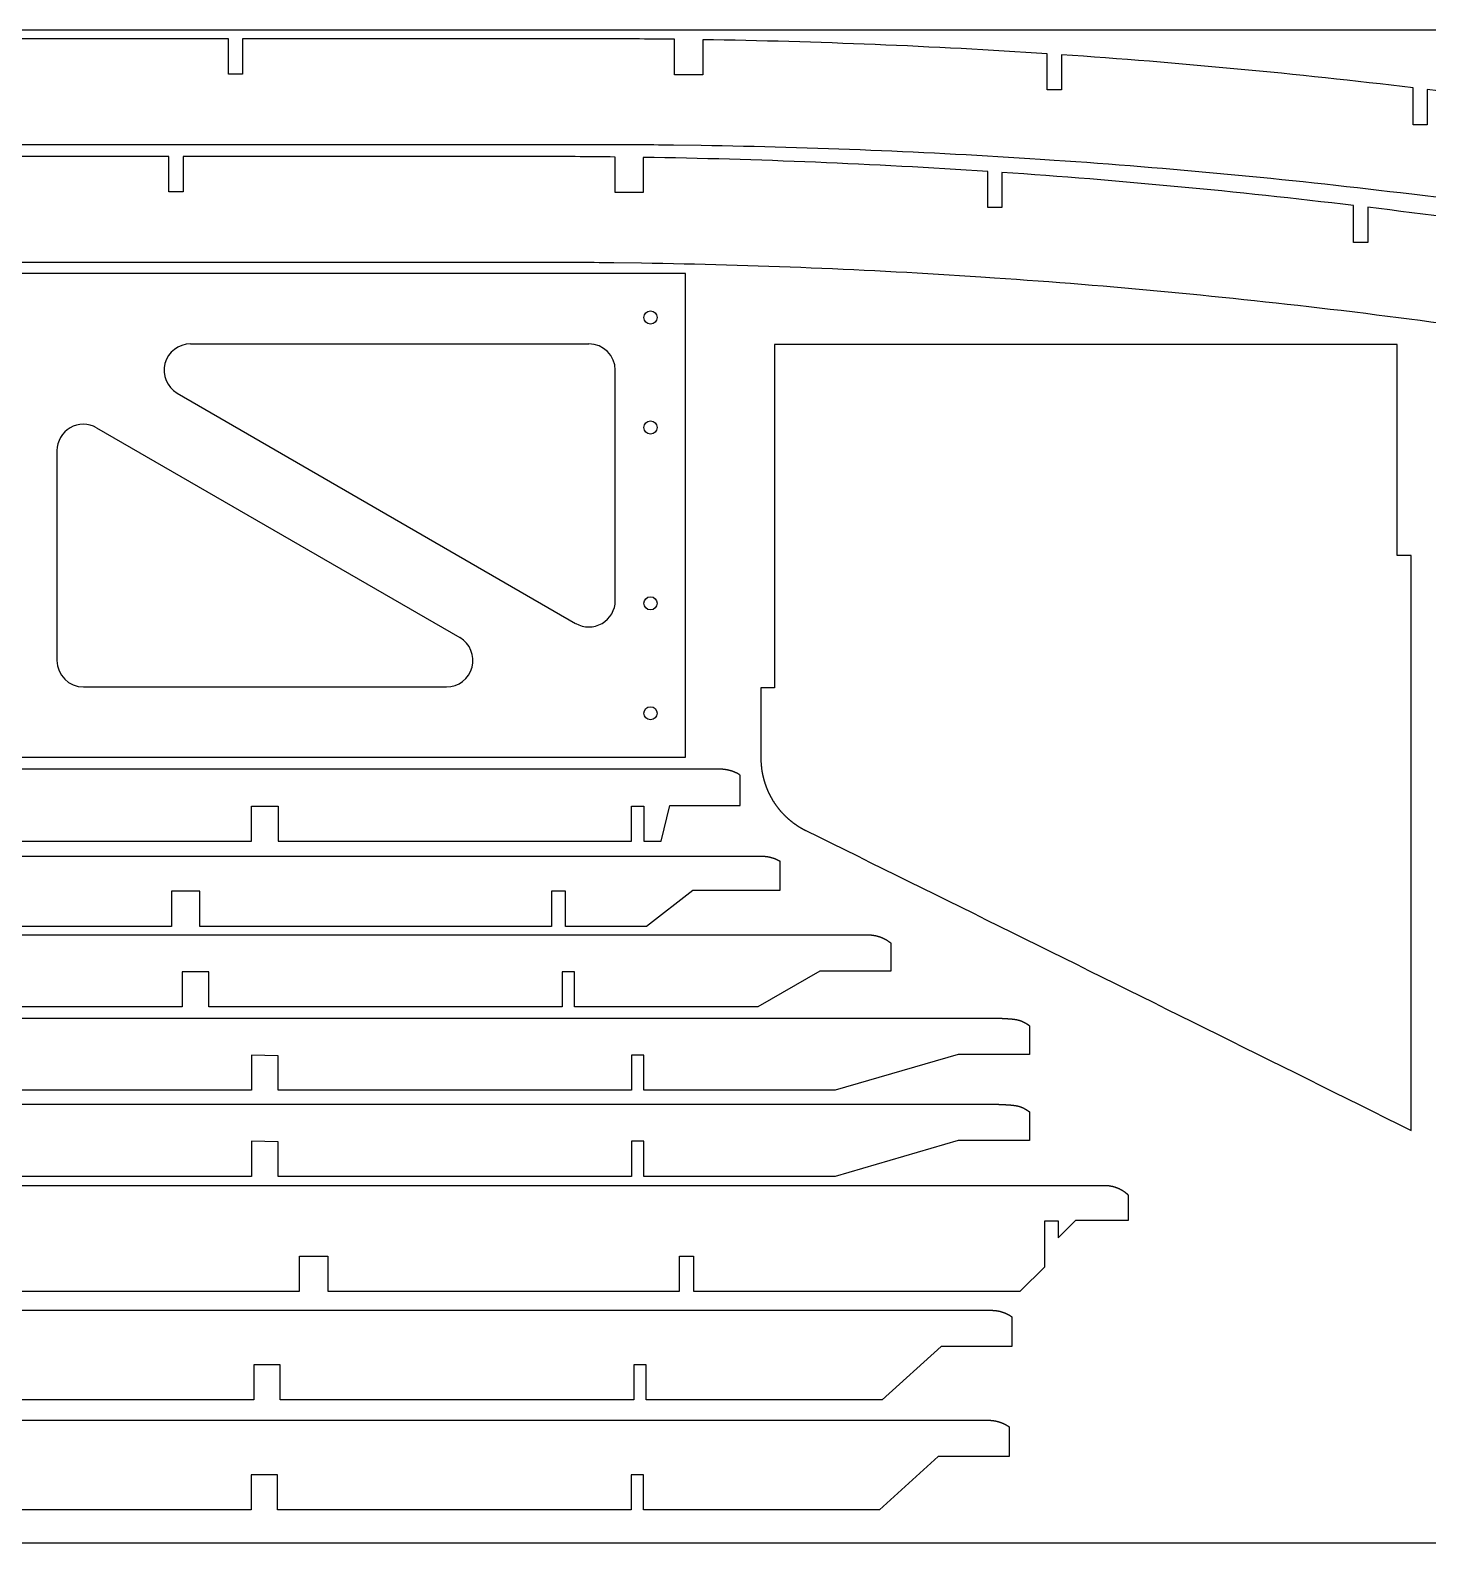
# Model space of a CAD drawing. Header units: inches. Extents: x -572 to -437, y -715 to -380.
# Drawn here: x -535.43 to -495.71, y -668.26 to -625.26 of the extents above; entities that cross this region are included whole.
import ezdxf

# ---------------------------------------------------------------- set-up
doc = ezdxf.new("R2010")
doc.units = ezdxf.units.IN
doc.header["$MEASUREMENT"] = 0
doc.layers.add('pic', color=1, linetype='Continuous')

msp = doc.modelspace()

# ---------------------------------------------------------------- linework, layer by layer
at = {"color": 7, "linetype": 'Continuous', "lineweight": 25}
for p, q in [((-530.88, -634.175), (-519.556, -634.175)), ((-518.806, -641.47), (-518.806, -634.925)), ((-531.255, -635.574), (-519.932, -642.119)), ((-533.549, -636.558), (-523.225, -642.526)), ((-534.674, -637.208), (-534.674, -643.175)), ((-533.924, -643.925), (-523.601, -643.925))]:
    msp.add_line(p, q, dxfattribs=at)
for points in [[(-485.727, -628.431, 0.012968), (-495.727, -626.944), (-495.727, -627.944), (-496.127, -627.944), (-496.127, -626.895, 0.012883), (-506.127, -625.954), (-506.127, -626.954), (-506.527, -626.954), (-506.527, -625.927, 0.012571), (-516.319, -625.526), (-516.319, -626.526), (-517.119, -626.526), (-517.119, -625.515, 0.002917), (-519.394, -625.502), (-529.4, -625.502), (-529.4, -626.502), (-529.8, -626.502), (-529.8, -625.502), (-543.8, -625.502)], [(-543.8, -628.502), (-529.8, -628.502), (-529.4, -628.502), (-519.394, -628.502, -0.002917), (-517.154, -628.515), (-516.367, -628.526, -0.012571), (-506.725, -628.92), (-506.331, -628.947, -0.012883), (-496.485, -629.874), (-496.091, -629.921, -0.012968), (-486.245, -631.386)], [(-487.418, -631.777, 0.012968), (-497.418, -630.289), (-497.418, -631.289), (-497.818, -631.289), (-497.818, -630.241, 0.012883), (-507.818, -629.299), (-507.818, -630.299), (-508.218, -630.299), (-508.218, -629.273, 0.012571), (-518.01, -628.872), (-518.01, -629.872), (-518.81, -629.872), (-518.81, -628.861, 0.002917), (-521.085, -628.847), (-531.091, -628.847), (-531.091, -629.847), (-531.491, -629.847), (-531.491, -628.847), (-545.491, -628.847)], [(-545.491, -631.847), (-531.491, -631.847), (-531.091, -631.847), (-521.085, -631.847, -0.002917), (-518.845, -631.861), (-518.057, -631.871, -0.012571), (-508.416, -632.266), (-508.022, -632.293, -0.012883), (-498.176, -633.22), (-497.782, -633.267, -0.012968), (-487.936, -634.732)]]:
    msp.add_lwpolyline(points, format="xyb", dxfattribs=at)
msp.add_lwpolyline([(-571.41, -632.175), (-571.41, -645.925), (-516.806, -645.925), (-516.806, -632.175)], close=True, dxfattribs=at)
for points in [[(-513.391, -648.009), (-513.024, -648.19), (-512.658, -648.371), (-512.291, -648.552), (-511.925, -648.733), (-511.559, -648.914), (-511.192, -649.095), (-510.826, -649.276), (-510.46, -649.457), (-510.093, -649.638), (-509.727, -649.82), (-509.361, -650.001), (-508.994, -650.182), (-508.628, -650.363), (-508.262, -650.544), (-507.896, -650.726), (-507.529, -650.907), (-507.163, -651.088), (-506.797, -651.269), (-506.431, -651.451), (-506.064, -651.632), (-505.698, -651.813), (-505.332, -651.995), (-504.966, -652.176), (-504.6, -652.358), (-504.234, -652.539), (-503.867, -652.721), (-503.501, -652.902), (-503.135, -653.084), (-502.769, -653.265), (-502.403, -653.447), (-502.037, -653.628), (-501.671, -653.81), (-501.305, -653.992), (-500.939, -654.173), (-500.573, -654.355), (-500.207, -654.537), (-499.841, -654.719), (-499.475, -654.9), (-499.109, -655.082), (-498.743, -655.264), (-498.377, -655.446), (-498.011, -655.627), (-497.645, -655.809), (-497.279, -655.991), (-496.913, -656.173), (-496.547, -656.355), (-496.181, -656.537), (-496.181, -640.191), (-496.581, -640.191), (-496.581, -634.191), (-514.281, -634.191), (-514.281, -643.951), (-514.667, -643.951), (-514.667, -645.951), (-514.667, -645.961), (-514.667, -645.971), (-514.667, -645.981), (-514.667, -645.991), (-514.666, -646.001), (-514.666, -646.011), (-514.666, -646.021), (-514.665, -646.031), (-514.665, -646.041), (-514.665, -646.051), (-514.664, -646.06), (-514.664, -646.07), (-514.663, -646.08), (-514.663, -646.09), (-514.662, -646.1), (-514.661, -646.11), (-514.661, -646.12), (-514.66, -646.13), (-514.659, -646.14), (-514.658, -646.15), (-514.657, -646.16), (-514.656, -646.17), (-514.655, -646.18), (-514.654, -646.189), (-514.653, -646.199), (-514.652, -646.209), (-514.651, -646.219), (-514.65, -646.229), (-514.649, -646.239), (-514.647, -646.249), (-514.646, -646.259), (-514.645, -646.269), (-514.643, -646.279), (-514.642, -646.288), (-514.64, -646.298), (-514.639, -646.308), (-514.637, -646.318), (-514.636, -646.328), (-514.634, -646.338), (-514.632, -646.348), (-514.631, -646.357), (-514.629, -646.367), (-514.627, -646.377), (-514.625, -646.387), (-514.623, -646.397), (-514.621, -646.406), (-514.619, -646.416), (-514.617, -646.426), (-514.615, -646.436), (-514.613, -646.445), (-514.611, -646.455), (-514.609, -646.465), (-514.606, -646.475), (-514.604, -646.484), (-514.602, -646.494), (-514.599, -646.504), (-514.597, -646.513), (-514.595, -646.523), (-514.592, -646.533), (-514.59, -646.542), (-514.587, -646.552), (-514.584, -646.562), (-514.582, -646.571), (-514.579, -646.581), (-514.576, -646.59), (-514.574, -646.6), (-514.571, -646.609), (-514.568, -646.619), (-514.565, -646.628), (-514.562, -646.638), (-514.559, -646.647), (-514.556, -646.657), (-514.553, -646.666), (-514.55, -646.676), (-514.547, -646.685), (-514.544, -646.695), (-514.54, -646.704), (-514.537, -646.713), (-514.534, -646.723), (-514.53, -646.732), (-514.527, -646.741), (-514.524, -646.751), (-514.52, -646.76), (-514.517, -646.769), (-514.513, -646.778), (-514.51, -646.788), (-514.506, -646.797), (-514.502, -646.806), (-514.498, -646.815), (-514.495, -646.825), (-514.491, -646.834), (-514.487, -646.843), (-514.483, -646.852), (-514.479, -646.861), (-514.475, -646.87), (-514.471, -646.88), (-514.467, -646.889), (-514.463, -646.898), (-514.459, -646.907), (-514.455, -646.916), (-514.451, -646.925), (-514.446, -646.934), (-514.442, -646.943), (-514.438, -646.952), (-514.433, -646.961), (-514.429, -646.97), (-514.425, -646.979), (-514.42, -646.988), (-514.416, -646.997), (-514.411, -647.005), (-514.406, -647.014), (-514.402, -647.023), (-514.397, -647.032), (-514.392, -647.041), (-514.388, -647.049), (-514.383, -647.058), (-514.378, -647.067), (-514.373, -647.076), (-514.368, -647.084), (-514.363, -647.093), (-514.358, -647.102), (-514.353, -647.11), (-514.348, -647.119), (-514.343, -647.128), (-514.338, -647.136), (-514.333, -647.145), (-514.328, -647.153), (-514.323, -647.162), (-514.317, -647.17), (-514.312, -647.179), (-514.307, -647.187), (-514.301, -647.195), (-514.296, -647.204), (-514.29, -647.212), (-514.285, -647.22), (-514.28, -647.229), (-514.274, -647.237), (-514.268, -647.245), (-514.263, -647.254), (-514.257, -647.262), (-514.251, -647.27), (-514.246, -647.278), (-514.24, -647.286), (-514.234, -647.294), (-514.228, -647.302), (-514.223, -647.31), (-514.217, -647.318), (-514.211, -647.326), (-514.205, -647.334), (-514.199, -647.342), (-514.193, -647.35), (-514.187, -647.358), (-514.181, -647.366), (-514.174, -647.374), (-514.168, -647.381), (-514.162, -647.389), (-514.156, -647.397), (-514.15, -647.405), (-514.143, -647.412), (-514.137, -647.42), (-514.131, -647.427), (-514.124, -647.435), (-514.118, -647.443), (-514.111, -647.45), (-514.105, -647.458), (-514.098, -647.465), (-514.092, -647.473), (-514.085, -647.48), (-514.079, -647.487), (-514.072, -647.495), (-514.065, -647.502), (-514.058, -647.51), (-514.052, -647.517), (-514.045, -647.524), (-514.038, -647.531), (-514.031, -647.539), (-514.024, -647.546), (-514.017, -647.553), (-514.01, -647.56), (-514.003, -647.567), (-513.996, -647.574), (-513.989, -647.581), (-513.982, -647.588), (-513.975, -647.595), (-513.968, -647.602), (-513.961, -647.609), (-513.953, -647.616), (-513.946, -647.623), (-513.939, -647.63), (-513.932, -647.636), (-513.924, -647.643), (-513.917, -647.65), (-513.91, -647.657), (-513.902, -647.663), (-513.895, -647.67), (-513.887, -647.677), (-513.88, -647.683), (-513.872, -647.69), (-513.865, -647.696), (-513.857, -647.703), (-513.849, -647.709), (-513.842, -647.715), (-513.834, -647.722), (-513.826, -647.728), (-513.819, -647.734), (-513.811, -647.741), (-513.803, -647.747), (-513.795, -647.753), (-513.787, -647.759), (-513.78, -647.766), (-513.772, -647.772), (-513.764, -647.778), (-513.756, -647.784), (-513.748, -647.79), (-513.74, -647.796), (-513.732, -647.802), (-513.724, -647.807), (-513.716, -647.813), (-513.708, -647.819), (-513.7, -647.825), (-513.691, -647.831), (-513.683, -647.836), (-513.675, -647.842), (-513.667, -647.848), (-513.659, -647.853), (-513.65, -647.859), (-513.642, -647.864), (-513.634, -647.87), (-513.626, -647.875), (-513.617, -647.881), (-513.609, -647.886), (-513.601, -647.891), (-513.592, -647.897), (-513.588, -647.899), (-513.586, -647.901), (-513.584, -647.902), (-513.575, -647.907), (-513.567, -647.912), (-513.558, -647.918), (-513.549, -647.923), (-513.541, -647.928), (-513.532, -647.933), (-513.523, -647.938), (-513.515, -647.943), (-513.506, -647.948), (-513.497, -647.953), (-513.488, -647.958), (-513.48, -647.963), (-513.471, -647.967), (-513.462, -647.972), (-513.453, -647.977), (-513.444, -647.982), (-513.435, -647.986), (-513.427, -647.991), (-513.418, -647.996), (-513.409, -648), (-513.4, -648.005), (-513.391, -648.009)], [(-539.005, -648.316), (-529.141, -648.316), (-529.141, -647.316), (-528.391, -647.316), (-528.391, -648.316), (-518.341, -648.316), (-518.341, -647.316), (-517.991, -647.316), (-517.991, -648.316), (-517.503, -648.316), (-517.259, -647.296), (-515.254, -647.296), (-515.254, -646.435), (-515.27, -646.425), (-515.273, -646.423), (-515.277, -646.42), (-515.281, -646.418), (-515.285, -646.415), (-515.289, -646.413), (-515.293, -646.41), (-515.297, -646.408), (-515.301, -646.406), (-515.305, -646.403), (-515.31, -646.401), (-515.314, -646.399), (-515.318, -646.397), (-515.322, -646.394), (-515.326, -646.392), (-515.33, -646.39), (-515.334, -646.388), (-515.338, -646.386), (-515.342, -646.383), (-515.347, -646.381), (-515.351, -646.379), (-515.355, -646.377), (-515.359, -646.375), (-515.363, -646.373), (-515.367, -646.371), (-515.372, -646.369), (-515.376, -646.367), (-515.38, -646.365), (-515.384, -646.363), (-515.389, -646.361), (-515.393, -646.359), (-515.397, -646.357), (-515.401, -646.355), (-515.406, -646.353), (-515.41, -646.352), (-515.414, -646.35), (-515.419, -646.348), (-515.423, -646.346), (-515.427, -646.344), (-515.432, -646.343), (-515.436, -646.341), (-515.44, -646.339), (-515.445, -646.338), (-515.449, -646.336), (-515.453, -646.334), (-515.458, -646.333), (-515.462, -646.331), (-515.467, -646.329), (-515.471, -646.328), (-515.475, -646.326), (-515.48, -646.325), (-515.484, -646.323), (-515.489, -646.322), (-515.493, -646.32), (-515.497, -646.319), (-515.502, -646.317), (-515.506, -646.316), (-515.511, -646.315), (-515.515, -646.313), (-515.52, -646.312), (-515.524, -646.31), (-515.529, -646.309), (-515.533, -646.308), (-515.538, -646.307), (-515.542, -646.305), (-515.547, -646.304), (-515.551, -646.303), (-515.556, -646.302), (-515.56, -646.301), (-515.565, -646.299), (-515.569, -646.298), (-515.574, -646.297), (-515.578, -646.296), (-515.583, -646.295), (-515.587, -646.294), (-515.592, -646.293), (-515.596, -646.292), (-515.601, -646.291), (-515.605, -646.29), (-515.61, -646.289), (-515.615, -646.288), (-515.619, -646.287), (-515.624, -646.286), (-515.628, -646.285), (-515.633, -646.284), (-515.638, -646.284), (-515.642, -646.283), (-515.647, -646.282), (-515.651, -646.281), (-515.656, -646.28), (-515.661, -646.28), (-515.665, -646.279), (-515.67, -646.278), (-515.675, -646.278), (-515.679, -646.277), (-515.684, -646.276), (-515.688, -646.276), (-515.693, -646.275), (-515.698, -646.274), (-515.702, -646.274), (-515.707, -646.273), (-515.712, -646.273), (-515.716, -646.272), (-515.721, -646.272), (-515.726, -646.271), (-515.73, -646.271), (-515.735, -646.271), (-515.74, -646.27), (-515.744, -646.27), (-515.749, -646.269), (-515.754, -646.269), (-515.758, -646.269), (-515.763, -646.268), (-515.768, -646.268), (-515.772, -646.268), (-515.777, -646.268), (-515.782, -646.267), (-515.786, -646.267), (-515.791, -646.267), (-515.796, -646.267), (-515.801, -646.267), (-515.805, -646.267), (-515.81, -646.266), (-515.815, -646.266), (-515.819, -646.266), (-515.824, -646.266), (-515.829, -646.266), (-515.833, -646.266), (-562.526, -646.266)], [(-567.985, -648.737), (-514.657, -648.737), (-514.653, -648.737), (-514.649, -648.737), (-514.644, -648.737), (-514.64, -648.737), (-514.636, -648.737), (-514.631, -648.737), (-514.627, -648.737), (-514.623, -648.737), (-514.618, -648.737), (-514.614, -648.738), (-514.61, -648.738), (-514.605, -648.738), (-514.601, -648.738), (-514.597, -648.738), (-514.592, -648.739), (-514.588, -648.739), (-514.584, -648.739), (-514.579, -648.74), (-514.575, -648.74), (-514.57, -648.74), (-514.566, -648.741), (-514.562, -648.741), (-514.557, -648.741), (-514.553, -648.742), (-514.549, -648.742), (-514.544, -648.743), (-514.54, -648.743), (-514.536, -648.744), (-514.531, -648.744), (-514.527, -648.745), (-514.523, -648.745), (-514.518, -648.746), (-514.514, -648.746), (-514.51, -648.747), (-514.505, -648.748), (-514.501, -648.748), (-514.497, -648.749), (-514.492, -648.749), (-514.488, -648.75), (-514.484, -648.751), (-514.479, -648.752), (-514.475, -648.752), (-514.471, -648.753), (-514.467, -648.754), (-514.462, -648.755), (-514.458, -648.755), (-514.454, -648.756), (-514.449, -648.757), (-514.445, -648.758), (-514.441, -648.759), (-514.437, -648.76), (-514.432, -648.76), (-514.428, -648.761), (-514.424, -648.762), (-514.419, -648.763), (-514.415, -648.764), (-514.411, -648.765), (-514.407, -648.766), (-514.402, -648.767), (-514.398, -648.768), (-514.394, -648.769), (-514.39, -648.77), (-514.386, -648.772), (-514.381, -648.773), (-514.377, -648.774), (-514.373, -648.775), (-514.369, -648.776), (-514.365, -648.777), (-514.36, -648.778), (-514.356, -648.78), (-514.352, -648.781), (-514.348, -648.782), (-514.344, -648.783), (-514.34, -648.785), (-514.335, -648.786), (-514.331, -648.787), (-514.327, -648.789), (-514.323, -648.79), (-514.319, -648.791), (-514.315, -648.793), (-514.311, -648.794), (-514.309, -648.795), (-514.306, -648.795), (-514.302, -648.797), (-514.298, -648.798), (-514.294, -648.8), (-514.29, -648.801), (-514.286, -648.803), (-514.282, -648.804), (-514.278, -648.806), (-514.274, -648.808), (-514.269, -648.809), (-514.265, -648.811), (-514.261, -648.812), (-514.257, -648.814), (-514.253, -648.816), (-514.249, -648.817), (-514.245, -648.819), (-514.241, -648.821), (-514.237, -648.822), (-514.233, -648.824), (-514.229, -648.826), (-514.225, -648.828), (-514.221, -648.83), (-514.217, -648.831), (-514.213, -648.833), (-514.209, -648.835), (-514.205, -648.837), (-514.201, -648.839), (-514.197, -648.841), (-514.193, -648.843), (-514.189, -648.844), (-514.185, -648.846), (-514.181, -648.848), (-514.177, -648.85), (-514.174, -648.852), (-514.17, -648.854), (-514.166, -648.856), (-514.162, -648.858), (-514.158, -648.86), (-514.154, -648.863), (-514.15, -648.865), (-514.146, -648.867), (-514.143, -648.869), (-514.139, -648.871), (-514.135, -648.873), (-514.131, -648.875), (-514.129, -648.877), (-514.129, -649.717), (-516.603, -649.717), (-517.916, -650.737), (-520.223, -650.737), (-520.223, -649.737), (-520.623, -649.737), (-520.623, -650.737), (-530.613, -650.737), (-530.613, -649.737), (-531.423, -649.737), (-531.423, -650.737), (-541.222, -650.737)], [(-570.674, -650.974), (-511.628, -650.974), (-511.623, -650.974), (-511.617, -650.974), (-511.612, -650.975), (-511.606, -650.975), (-511.601, -650.975), (-511.595, -650.975), (-511.59, -650.975), (-511.584, -650.975), (-511.579, -650.976), (-511.574, -650.976), (-511.568, -650.976), (-511.563, -650.976), (-511.557, -650.977), (-511.552, -650.977), (-511.546, -650.978), (-511.541, -650.978), (-511.535, -650.979), (-511.53, -650.979), (-511.524, -650.98), (-511.519, -650.98), (-511.513, -650.981), (-511.508, -650.981), (-511.503, -650.982), (-511.497, -650.983), (-511.492, -650.983), (-511.486, -650.984), (-511.481, -650.985), (-511.475, -650.986), (-511.47, -650.986), (-511.464, -650.987), (-511.459, -650.988), (-511.454, -650.989), (-511.448, -650.99), (-511.443, -650.991), (-511.437, -650.992), (-511.432, -650.993), (-511.427, -650.994), (-511.421, -650.995), (-511.416, -650.996), (-511.41, -650.997), (-511.405, -650.998), (-511.4, -651), (-511.394, -651.001), (-511.389, -651.002), (-511.384, -651.003), (-511.378, -651.005), (-511.373, -651.006), (-511.368, -651.007), (-511.362, -651.009), (-511.357, -651.01), (-511.352, -651.012), (-511.347, -651.013), (-511.341, -651.015), (-511.336, -651.016), (-511.331, -651.018), (-511.325, -651.019), (-511.32, -651.021), (-511.315, -651.022), (-511.31, -651.024), (-511.305, -651.026), (-511.299, -651.027), (-511.294, -651.029), (-511.289, -651.031), (-511.284, -651.033), (-511.279, -651.035), (-511.274, -651.036), (-511.268, -651.038), (-511.263, -651.04), (-511.258, -651.042), (-511.253, -651.044), (-511.248, -651.046), (-511.243, -651.048), (-511.238, -651.05), (-511.233, -651.052), (-511.228, -651.054), (-511.223, -651.056), (-511.218, -651.059), (-511.213, -651.061), (-511.208, -651.063), (-511.203, -651.065), (-511.198, -651.067), (-511.193, -651.07), (-511.188, -651.072), (-511.183, -651.074), (-511.178, -651.077), (-511.173, -651.079), (-511.168, -651.082), (-511.163, -651.084), (-511.158, -651.087), (-511.153, -651.089), (-511.148, -651.092), (-511.143, -651.094), (-511.139, -651.097), (-511.134, -651.099), (-511.129, -651.102), (-511.124, -651.105), (-511.119, -651.107), (-511.114, -651.11), (-511.11, -651.113), (-511.105, -651.116), (-511.1, -651.118), (-511.096, -651.121), (-511.091, -651.124), (-511.086, -651.127), (-511.081, -651.13), (-511.077, -651.133), (-511.072, -651.136), (-511.068, -651.139), (-511.063, -651.142), (-511.058, -651.145), (-511.054, -651.148), (-511.049, -651.151), (-511.045, -651.154), (-511.04, -651.157), (-511.036, -651.16), (-511.031, -651.163), (-511.027, -651.166), (-511.022, -651.169), (-511.018, -651.173), (-511.013, -651.176), (-511.009, -651.179), (-511.005, -651.183), (-511, -651.186), (-510.996, -651.189), (-510.992, -651.193), (-510.987, -651.196), (-510.983, -651.199), (-510.97, -651.21), (-510.97, -652.004), (-512.988, -652.004), (-514.755, -653.024), (-519.962, -653.024), (-519.962, -652.024), (-520.312, -652.024), (-520.312, -653.024), (-530.362, -653.024), (-530.362, -652.024), (-531.112, -652.024), (-531.112, -653.024), (-540.976, -653.024)], [(-570.394, -653.343), (-507.965, -653.343), (-507.962, -653.343), (-507.96, -653.343), (-507.957, -653.343), (-507.955, -653.343), (-507.953, -653.343), (-507.95, -653.343), (-507.948, -653.344), (-507.945, -653.344), (-507.943, -653.344), (-507.941, -653.344), (-507.938, -653.344), (-507.936, -653.344), (-507.933, -653.344), (-507.931, -653.344), (-507.929, -653.344), (-507.926, -653.344), (-507.924, -653.344), (-507.922, -653.344), (-507.919, -653.344), (-507.917, -653.345), (-507.915, -653.345), (-507.912, -653.345), (-507.91, -653.345), (-507.908, -653.345), (-507.905, -653.345), (-507.903, -653.345), (-507.901, -653.345), (-507.898, -653.345), (-507.896, -653.345), (-507.894, -653.345), (-507.892, -653.345), (-507.889, -653.345), (-507.887, -653.346), (-507.885, -653.346), (-507.883, -653.346), (-507.88, -653.346), (-507.878, -653.346), (-507.876, -653.346), (-507.874, -653.346), (-507.871, -653.346), (-507.869, -653.346), (-507.867, -653.346), (-507.865, -653.346), (-507.863, -653.346), (-507.86, -653.347), (-507.858, -653.347), (-507.856, -653.347), (-507.854, -653.347), (-507.852, -653.347), (-507.849, -653.347), (-507.847, -653.347), (-507.845, -653.347), (-507.843, -653.347), (-507.841, -653.347), (-507.839, -653.347), (-507.837, -653.347), (-507.834, -653.348), (-507.832, -653.348), (-507.83, -653.348), (-507.828, -653.348), (-507.826, -653.348), (-507.824, -653.348), (-507.822, -653.348), (-507.82, -653.348), (-507.818, -653.348), (-507.816, -653.348), (-507.814, -653.348), (-507.811, -653.349), (-507.809, -653.349), (-507.807, -653.349), (-507.805, -653.349), (-507.803, -653.349), (-507.801, -653.349), (-507.799, -653.349), (-507.797, -653.349), (-507.795, -653.349), (-507.793, -653.349), (-507.791, -653.349), (-507.789, -653.349), (-507.787, -653.35), (-507.785, -653.35), (-507.783, -653.35), (-507.781, -653.35), (-507.779, -653.35), (-507.777, -653.35), (-507.775, -653.35), (-507.773, -653.35), (-507.771, -653.35), (-507.769, -653.35), (-507.767, -653.351), (-507.766, -653.351), (-507.764, -653.351), (-507.762, -653.351), (-507.76, -653.351), (-507.758, -653.351), (-507.756, -653.351), (-507.754, -653.351), (-507.752, -653.351), (-507.75, -653.351), (-507.748, -653.351), (-507.746, -653.352), (-507.745, -653.352), (-507.743, -653.352), (-507.741, -653.352), (-507.739, -653.352), (-507.737, -653.352), (-507.735, -653.352), (-507.733, -653.352), (-507.731, -653.352), (-507.73, -653.352), (-507.728, -653.353), (-507.726, -653.353), (-507.724, -653.353), (-507.722, -653.353), (-507.721, -653.353), (-507.719, -653.353), (-507.717, -653.353), (-507.715, -653.353), (-507.713, -653.353), (-507.711, -653.353), (-507.71, -653.354), (-507.708, -653.354), (-507.706, -653.354), (-507.704, -653.354), (-507.703, -653.354), (-507.701, -653.354), (-507.699, -653.354), (-507.697, -653.354), (-507.696, -653.354), (-507.694, -653.354), (-507.692, -653.355), (-507.69, -653.355), (-507.689, -653.355), (-507.687, -653.355), (-507.685, -653.355), (-507.683, -653.355), (-507.682, -653.355), (-507.68, -653.355), (-507.678, -653.355), (-507.677, -653.355), (-507.675, -653.356), (-507.673, -653.356), (-507.672, -653.356), (-507.67, -653.356), (-507.668, -653.356), (-507.667, -653.356), (-507.665, -653.356), (-507.663, -653.356), (-507.662, -653.356), (-507.66, -653.357), (-507.658, -653.357), (-507.657, -653.357), (-507.655, -653.357), (-507.653, -653.357), (-507.652, -653.357), (-507.65, -653.357), (-507.649, -653.357), (-507.647, -653.357), (-507.645, -653.357), (-507.644, -653.358), (-507.642, -653.358), (-507.641, -653.358), (-507.639, -653.358), (-507.637, -653.358), (-507.636, -653.358), (-507.634, -653.358), (-507.633, -653.358), (-507.631, -653.358), (-507.63, -653.359), (-507.628, -653.359), (-507.626, -653.359), (-507.625, -653.359), (-507.623, -653.359), (-507.622, -653.359), (-507.62, -653.359), (-507.619, -653.359), (-507.617, -653.36), (-507.616, -653.36), (-507.614, -653.36), (-507.613, -653.36), (-507.611, -653.36), (-507.61, -653.36), (-507.608, -653.36), (-507.607, -653.36), (-507.605, -653.36), (-507.604, -653.361), (-507.602, -653.361), (-507.601, -653.361), (-507.599, -653.361), (-507.598, -653.361), (-507.596, -653.361), (-507.595, -653.361), (-507.593, -653.361), (-507.592, -653.361), (-507.591, -653.362), (-507.589, -653.362), (-507.588, -653.362), (-507.586, -653.362), (-507.585, -653.362), (-507.583, -653.362), (-507.582, -653.362), (-507.581, -653.362), (-507.579, -653.363), (-507.578, -653.363), (-507.576, -653.363), (-507.575, -653.363), (-507.573, -653.363), (-507.572, -653.363), (-507.571, -653.363), (-507.569, -653.363), (-507.568, -653.364), (-507.567, -653.364), (-507.565, -653.364), (-507.564, -653.364), (-507.562, -653.364), (-507.561, -653.364), (-507.56, -653.364), (-507.558, -653.364), (-507.557, -653.365), (-507.556, -653.365), (-507.554, -653.365), (-507.553, -653.365), (-507.552, -653.365), (-507.55, -653.365), (-507.549, -653.365), (-507.548, -653.365), (-507.546, -653.366), (-507.545, -653.366), (-507.544, -653.366), (-507.542, -653.366), (-507.541, -653.366), (-507.54, -653.366), (-507.539, -653.366), (-507.537, -653.366), (-507.536, -653.367), (-507.535, -653.367), (-507.533, -653.367), (-507.532, -653.367), (-507.531, -653.367), (-507.53, -653.367), (-507.528, -653.367), (-507.527, -653.367), (-507.526, -653.368), (-507.525, -653.368), (-507.523, -653.368), (-507.522, -653.368), (-507.521, -653.368), (-507.52, -653.368), (-507.518, -653.368), (-507.517, -653.368), (-507.516, -653.369), (-507.515, -653.369), (-507.513, -653.369), (-507.512, -653.369), (-507.511, -653.369), (-507.51, -653.369), (-507.509, -653.369), (-507.507, -653.37), (-507.506, -653.37), (-507.505, -653.37), (-507.504, -653.37), (-507.503, -653.37), (-507.502, -653.37), (-507.5, -653.37), (-507.499, -653.37), (-507.498, -653.371), (-507.497, -653.371), (-507.496, -653.371), (-507.494, -653.371), (-507.493, -653.371), (-507.492, -653.371), (-507.491, -653.371), (-507.49, -653.372), (-507.489, -653.372), (-507.488, -653.372), (-507.486, -653.372), (-507.485, -653.372), (-507.484, -653.372), (-507.483, -653.372), (-507.482, -653.373), (-507.481, -653.373), (-507.48, -653.373), (-507.479, -653.373), (-507.477, -653.373), (-507.476, -653.373), (-507.475, -653.373), (-507.474, -653.374), (-507.473, -653.374), (-507.472, -653.374), (-507.471, -653.374), (-507.47, -653.374), (-507.469, -653.374), (-507.468, -653.374), (-507.467, -653.375), (-507.466, -653.375), (-507.464, -653.375), (-507.463, -653.375), (-507.462, -653.375), (-507.461, -653.375), (-507.46, -653.375), (-507.459, -653.376), (-507.458, -653.376), (-507.457, -653.376), (-507.456, -653.376), (-507.455, -653.376), (-507.454, -653.376), (-507.453, -653.376), (-507.452, -653.377), (-507.451, -653.377), (-507.45, -653.377), (-507.449, -653.377), (-507.448, -653.377), (-507.447, -653.377), (-507.446, -653.377), (-507.445, -653.378), (-507.444, -653.378), (-507.443, -653.378), (-507.442, -653.378), (-507.441, -653.378), (-507.44, -653.378), (-507.439, -653.378), (-507.438, -653.379), (-507.437, -653.379), (-507.436, -653.379), (-507.435, -653.379), (-507.434, -653.379), (-507.433, -653.379), (-507.432, -653.38), (-507.431, -653.38), (-507.43, -653.38), (-507.429, -653.38), (-507.428, -653.38), (-507.427, -653.38), (-507.426, -653.38), (-507.425, -653.381), (-507.424, -653.381), (-507.423, -653.381), (-507.422, -653.381), (-507.421, -653.381), (-507.42, -653.381), (-507.419, -653.382), (-507.419, -653.382), (-507.418, -653.382), (-507.417, -653.382), (-507.416, -653.382), (-507.415, -653.382), (-507.414, -653.382), (-507.413, -653.383), (-507.412, -653.383), (-507.411, -653.383), (-507.41, -653.383), (-507.409, -653.383), (-507.409, -653.383), (-507.408, -653.384), (-507.407, -653.384), (-507.406, -653.384), (-507.405, -653.384), (-507.404, -653.384), (-507.403, -653.384), (-507.402, -653.385), (-507.401, -653.385), (-507.401, -653.385), (-507.4, -653.385), (-507.399, -653.385), (-507.398, -653.385), (-507.397, -653.385), (-507.396, -653.386), (-507.395, -653.386), (-507.394, -653.386), (-507.394, -653.386), (-507.393, -653.386), (-507.392, -653.386), (-507.391, -653.387), (-507.39, -653.387), (-507.389, -653.387), (-507.389, -653.387), (-507.388, -653.387), (-507.387, -653.387), (-507.386, -653.388), (-507.385, -653.388), (-507.384, -653.388), (-507.384, -653.388), (-507.383, -653.388), (-507.382, -653.388), (-507.381, -653.389), (-507.38, -653.389), (-507.379, -653.389), (-507.379, -653.389), (-507.378, -653.389), (-507.377, -653.389), (-507.376, -653.39), (-507.375, -653.39), (-507.375, -653.39), (-507.374, -653.39), (-507.373, -653.39), (-507.372, -653.39), (-507.371, -653.391), (-507.371, -653.391), (-507.37, -653.391), (-507.369, -653.391), (-507.368, -653.391), (-507.367, -653.392), (-507.367, -653.392), (-507.366, -653.392), (-507.365, -653.392), (-507.364, -653.392), (-507.364, -653.392), (-507.363, -653.393), (-507.362, -653.393), (-507.361, -653.393), (-507.361, -653.393), (-507.36, -653.393), (-507.359, -653.393), (-507.358, -653.394), (-507.358, -653.394), (-507.357, -653.394), (-507.356, -653.394), (-507.355, -653.394), (-507.355, -653.394), (-507.354, -653.395), (-507.353, -653.395), (-507.352, -653.395), (-507.352, -653.395), (-507.351, -653.395), (-507.35, -653.396), (-507.349, -653.396), (-507.349, -653.396), (-507.348, -653.396), (-507.347, -653.396), (-507.346, -653.396), (-507.346, -653.397), (-507.345, -653.397), (-507.344, -653.397), (-507.344, -653.397), (-507.343, -653.397), (-507.342, -653.398), (-507.341, -653.398), (-507.341, -653.398), (-507.34, -653.398), (-507.339, -653.398), (-507.339, -653.398), (-507.338, -653.399), (-507.337, -653.399), (-507.337, -653.399), (-507.336, -653.399), (-507.335, -653.399), (-507.334, -653.4), (-507.334, -653.4), (-507.333, -653.4), (-507.332, -653.4), (-507.332, -653.4), (-507.331, -653.4), (-507.33, -653.401), (-507.33, -653.401), (-507.329, -653.401), (-507.328, -653.401), (-507.328, -653.401), (-507.327, -653.402), (-507.326, -653.402), (-507.326, -653.402), (-507.325, -653.402), (-507.324, -653.402), (-507.324, -653.403), (-507.323, -653.403), (-507.322, -653.403), (-507.322, -653.403), (-507.321, -653.403), (-507.32, -653.404), (-507.32, -653.404), (-507.319, -653.404), (-507.318, -653.404), (-507.318, -653.404), (-507.317, -653.404), (-507.317, -653.405), (-507.316, -653.405), (-507.315, -653.405), (-507.315, -653.405), (-507.314, -653.405), (-507.313, -653.406), (-507.313, -653.406), (-507.311, -653.406), (-507.31, -653.407), (-507.309, -653.407), (-507.308, -653.407), (-507.306, -653.408), (-507.305, -653.408), (-507.304, -653.409), (-507.303, -653.409), (-507.302, -653.409), (-507.3, -653.41), (-507.299, -653.41), (-507.298, -653.411), (-507.297, -653.411), (-507.296, -653.411), (-507.294, -653.412), (-507.293, -653.412), (-507.292, -653.413), (-507.291, -653.413), (-507.29, -653.413), (-507.289, -653.414), (-507.287, -653.414), (-507.286, -653.415), (-507.285, -653.415), (-507.284, -653.415), (-507.283, -653.416), (-507.282, -653.416), (-507.281, -653.417), (-507.279, -653.417), (-507.278, -653.418), (-507.277, -653.418), (-507.276, -653.418), (-507.275, -653.419), (-507.274, -653.419), (-507.273, -653.42), (-507.272, -653.42), (-507.271, -653.421), (-507.27, -653.421), (-507.268, -653.421), (-507.267, -653.422), (-507.266, -653.422), (-507.265, -653.423), (-507.264, -653.423), (-507.263, -653.424), (-507.262, -653.424), (-507.261, -653.424), (-507.26, -653.425), (-507.259, -653.425), (-507.258, -653.426), (-507.257, -653.426), (-507.256, -653.427), (-507.255, -653.427), (-507.254, -653.427), (-507.253, -653.428), (-507.252, -653.428), (-507.251, -653.429), (-507.25, -653.429), (-507.248, -653.43), (-507.247, -653.43), (-507.246, -653.431), (-507.245, -653.431), (-507.244, -653.432), (-507.243, -653.432), (-507.242, -653.432), (-507.241, -653.433), (-507.239, -653.434), (-507.237, -653.435), (-507.235, -653.436), (-507.233, -653.436), (-507.233, -653.437), (-507.232, -653.437), (-507.231, -653.437), (-507.229, -653.438), (-507.227, -653.439), (-507.225, -653.44), (-507.223, -653.441), (-507.221, -653.442), (-507.219, -653.443), (-507.217, -653.444), (-507.215, -653.445), (-507.213, -653.446), (-507.211, -653.447), (-507.209, -653.448), (-507.207, -653.449), (-507.205, -653.45), (-507.203, -653.451), (-507.202, -653.452), (-507.2, -653.453), (-507.198, -653.454), (-507.196, -653.455), (-507.194, -653.456), (-507.192, -653.457), (-507.19, -653.458), (-507.188, -653.459), (-507.186, -653.46), (-507.184, -653.461), (-507.182, -653.462), (-507.18, -653.463), (-507.178, -653.464), (-507.176, -653.465), (-507.174, -653.466), (-507.172, -653.467), (-507.17, -653.468), (-507.168, -653.469), (-507.166, -653.47), (-507.164, -653.472), (-507.162, -653.473), (-507.16, -653.474), (-507.159, -653.475), (-507.157, -653.476), (-507.155, -653.477), (-507.153, -653.478), (-507.151, -653.479), (-507.149, -653.48), (-507.147, -653.481), (-507.145, -653.482), (-507.143, -653.484), (-507.141, -653.485), (-507.139, -653.486), (-507.138, -653.487), (-507.136, -653.488), (-507.134, -653.489), (-507.132, -653.49), (-507.13, -653.492), (-507.128, -653.493), (-507.126, -653.494), (-507.124, -653.495), (-507.122, -653.496), (-507.12, -653.497), (-507.119, -653.499), (-507.117, -653.5), (-507.115, -653.501), (-507.113, -653.502), (-507.111, -653.503), (-507.109, -653.504), (-507.107, -653.506), (-507.106, -653.507), (-507.104, -653.508), (-507.102, -653.509), (-507.1, -653.51), (-507.098, -653.512), (-507.096, -653.513), (-507.094, -653.514), (-507.093, -653.515), (-507.091, -653.517), (-507.089, -653.518), (-507.087, -653.519), (-507.085, -653.52), (-507.083, -653.522), (-507.082, -653.523), (-507.08, -653.524), (-507.078, -653.525), (-507.076, -653.527), (-507.074, -653.528), (-507.073, -653.529), (-507.071, -653.53), (-507.069, -653.532), (-507.067, -653.533), (-507.065, -653.534), (-507.064, -653.536), (-507.062, -653.537), (-507.06, -653.538), (-507.058, -653.539), (-507.056, -653.541), (-507.055, -653.542), (-507.053, -653.543), (-507.051, -653.545), (-507.049, -653.546), (-507.048, -653.547), (-507.046, -653.549), (-507.034, -653.558), (-507.034, -654.373), (-509.056, -654.373), (-512.554, -655.393), (-517.991, -655.393), (-517.991, -654.393), (-518.341, -654.393), (-518.341, -655.393), (-528.391, -655.393), (-528.391, -654.413), (-529.141, -654.394), (-529.141, -655.393), (-539.005, -655.393)], [(-570.394, -655.792), (-507.965, -655.792), (-507.962, -655.792), (-507.96, -655.792), (-507.957, -655.792), (-507.955, -655.792), (-507.953, -655.792), (-507.95, -655.792), (-507.948, -655.792), (-507.945, -655.792), (-507.943, -655.792), (-507.941, -655.792), (-507.938, -655.793), (-507.936, -655.793), (-507.933, -655.793), (-507.931, -655.793), (-507.929, -655.793), (-507.926, -655.793), (-507.924, -655.793), (-507.922, -655.793), (-507.919, -655.793), (-507.917, -655.793), (-507.915, -655.793), (-507.912, -655.793), (-507.91, -655.793), (-507.908, -655.794), (-507.905, -655.794), (-507.903, -655.794), (-507.901, -655.794), (-507.898, -655.794), (-507.896, -655.794), (-507.894, -655.794), (-507.892, -655.794), (-507.889, -655.794), (-507.887, -655.794), (-507.885, -655.794), (-507.883, -655.794), (-507.88, -655.794), (-507.878, -655.795), (-507.876, -655.795), (-507.874, -655.795), (-507.871, -655.795), (-507.869, -655.795), (-507.867, -655.795), (-507.865, -655.795), (-507.863, -655.795), (-507.86, -655.795), (-507.858, -655.795), (-507.856, -655.795), (-507.854, -655.795), (-507.852, -655.796), (-507.849, -655.796), (-507.847, -655.796), (-507.845, -655.796), (-507.843, -655.796), (-507.841, -655.796), (-507.839, -655.796), (-507.837, -655.796), (-507.834, -655.796), (-507.832, -655.796), (-507.83, -655.796), (-507.828, -655.796), (-507.826, -655.797), (-507.824, -655.797), (-507.822, -655.797), (-507.82, -655.797), (-507.818, -655.797), (-507.816, -655.797), (-507.814, -655.797), (-507.811, -655.797), (-507.809, -655.797), (-507.807, -655.797), (-507.805, -655.797), (-507.803, -655.798), (-507.801, -655.798), (-507.799, -655.798), (-507.797, -655.798), (-507.795, -655.798), (-507.793, -655.798), (-507.791, -655.798), (-507.789, -655.798), (-507.787, -655.798), (-507.785, -655.798), (-507.783, -655.798), (-507.781, -655.799), (-507.779, -655.799), (-507.777, -655.799), (-507.775, -655.799), (-507.773, -655.799), (-507.771, -655.799), (-507.769, -655.799), (-507.767, -655.799), (-507.766, -655.799), (-507.764, -655.799), (-507.762, -655.799), (-507.76, -655.8), (-507.758, -655.8), (-507.756, -655.8), (-507.754, -655.8), (-507.752, -655.8), (-507.75, -655.8), (-507.748, -655.8), (-507.746, -655.8), (-507.745, -655.8), (-507.743, -655.8), (-507.741, -655.801), (-507.739, -655.801), (-507.737, -655.801), (-507.735, -655.801), (-507.733, -655.801), (-507.731, -655.801), (-507.73, -655.801), (-507.728, -655.801), (-507.726, -655.801), (-507.724, -655.801), (-507.722, -655.801), (-507.721, -655.802), (-507.719, -655.802), (-507.717, -655.802), (-507.715, -655.802), (-507.713, -655.802), (-507.711, -655.802), (-507.71, -655.802), (-507.708, -655.802), (-507.706, -655.802), (-507.704, -655.802), (-507.703, -655.803), (-507.701, -655.803), (-507.699, -655.803), (-507.697, -655.803), (-507.696, -655.803), (-507.694, -655.803), (-507.692, -655.803), (-507.69, -655.803), (-507.689, -655.803), (-507.687, -655.804), (-507.685, -655.804), (-507.683, -655.804), (-507.682, -655.804), (-507.68, -655.804), (-507.678, -655.804), (-507.677, -655.804), (-507.675, -655.804), (-507.673, -655.804), (-507.672, -655.804), (-507.67, -655.805), (-507.668, -655.805), (-507.667, -655.805), (-507.665, -655.805), (-507.663, -655.805), (-507.662, -655.805), (-507.66, -655.805), (-507.658, -655.805), (-507.657, -655.805), (-507.655, -655.806), (-507.653, -655.806), (-507.652, -655.806), (-507.65, -655.806), (-507.649, -655.806), (-507.647, -655.806), (-507.645, -655.806), (-507.644, -655.806), (-507.642, -655.806), (-507.641, -655.807), (-507.639, -655.807), (-507.637, -655.807), (-507.636, -655.807), (-507.634, -655.807), (-507.633, -655.807), (-507.631, -655.807), (-507.63, -655.807), (-507.628, -655.807), (-507.626, -655.808), (-507.625, -655.808), (-507.623, -655.808), (-507.622, -655.808), (-507.62, -655.808), (-507.619, -655.808), (-507.617, -655.808), (-507.616, -655.808), (-507.614, -655.808), (-507.613, -655.809), (-507.611, -655.809), (-507.61, -655.809), (-507.608, -655.809), (-507.607, -655.809), (-507.605, -655.809), (-507.604, -655.809), (-507.602, -655.809), (-507.601, -655.809), (-507.599, -655.81), (-507.598, -655.81), (-507.596, -655.81), (-507.595, -655.81), (-507.593, -655.81), (-507.592, -655.81), (-507.591, -655.81), (-507.589, -655.81), (-507.588, -655.811), (-507.586, -655.811), (-507.585, -655.811), (-507.583, -655.811), (-507.582, -655.811), (-507.581, -655.811), (-507.579, -655.811), (-507.578, -655.811), (-507.576, -655.811), (-507.575, -655.812), (-507.573, -655.812), (-507.572, -655.812), (-507.571, -655.812), (-507.569, -655.812), (-507.568, -655.812), (-507.567, -655.812), (-507.565, -655.812), (-507.564, -655.813), (-507.562, -655.813), (-507.561, -655.813), (-507.56, -655.813), (-507.558, -655.813), (-507.557, -655.813), (-507.556, -655.813), (-507.554, -655.813), (-507.553, -655.814), (-507.552, -655.814), (-507.55, -655.814), (-507.549, -655.814), (-507.548, -655.814), (-507.546, -655.814), (-507.545, -655.814), (-507.544, -655.814), (-507.542, -655.815), (-507.541, -655.815), (-507.54, -655.815), (-507.539, -655.815), (-507.537, -655.815), (-507.536, -655.815), (-507.535, -655.815), (-507.533, -655.815), (-507.532, -655.816), (-507.531, -655.816), (-507.53, -655.816), (-507.528, -655.816), (-507.527, -655.816), (-507.526, -655.816), (-507.525, -655.816), (-507.523, -655.817), (-507.522, -655.817), (-507.521, -655.817), (-507.52, -655.817), (-507.518, -655.817), (-507.517, -655.817), (-507.516, -655.817), (-507.515, -655.817), (-507.513, -655.818), (-507.512, -655.818), (-507.511, -655.818), (-507.51, -655.818), (-507.509, -655.818), (-507.507, -655.818), (-507.506, -655.818), (-507.505, -655.818), (-507.504, -655.819), (-507.503, -655.819), (-507.502, -655.819), (-507.5, -655.819), (-507.499, -655.819), (-507.498, -655.819), (-507.497, -655.819), (-507.496, -655.82), (-507.494, -655.82), (-507.493, -655.82), (-507.492, -655.82), (-507.491, -655.82), (-507.49, -655.82), (-507.489, -655.82), (-507.488, -655.821), (-507.486, -655.821), (-507.485, -655.821), (-507.484, -655.821), (-507.483, -655.821), (-507.482, -655.821), (-507.481, -655.821), (-507.48, -655.822), (-507.479, -655.822), (-507.477, -655.822), (-507.476, -655.822), (-507.475, -655.822), (-507.474, -655.822), (-507.473, -655.822), (-507.472, -655.822), (-507.471, -655.823), (-507.47, -655.823), (-507.469, -655.823), (-507.468, -655.823), (-507.467, -655.823), (-507.466, -655.823), (-507.464, -655.823), (-507.463, -655.824), (-507.462, -655.824), (-507.461, -655.824), (-507.46, -655.824), (-507.459, -655.824), (-507.458, -655.824), (-507.457, -655.824), (-507.456, -655.825), (-507.455, -655.825), (-507.454, -655.825), (-507.453, -655.825), (-507.452, -655.825), (-507.451, -655.825), (-507.45, -655.826), (-507.449, -655.826), (-507.448, -655.826), (-507.447, -655.826), (-507.446, -655.826), (-507.445, -655.826), (-507.444, -655.826), (-507.443, -655.827), (-507.442, -655.827), (-507.441, -655.827), (-507.44, -655.827), (-507.439, -655.827), (-507.438, -655.827), (-507.437, -655.827), (-507.436, -655.828), (-507.435, -655.828), (-507.434, -655.828), (-507.433, -655.828), (-507.432, -655.828), (-507.431, -655.828), (-507.43, -655.829), (-507.429, -655.829), (-507.428, -655.829), (-507.427, -655.829), (-507.426, -655.829), (-507.425, -655.829), (-507.424, -655.829), (-507.423, -655.83), (-507.422, -655.83), (-507.421, -655.83), (-507.42, -655.83), (-507.419, -655.83), (-507.419, -655.83), (-507.418, -655.831), (-507.417, -655.831), (-507.416, -655.831), (-507.415, -655.831), (-507.414, -655.831), (-507.413, -655.831), (-507.412, -655.831), (-507.411, -655.832), (-507.41, -655.832), (-507.409, -655.832), (-507.409, -655.832), (-507.408, -655.832), (-507.407, -655.832), (-507.406, -655.833), (-507.405, -655.833), (-507.404, -655.833), (-507.403, -655.833), (-507.402, -655.833), (-507.401, -655.833), (-507.401, -655.834), (-507.4, -655.834), (-507.399, -655.834), (-507.398, -655.834), (-507.397, -655.834), (-507.396, -655.834), (-507.395, -655.835), (-507.394, -655.835), (-507.394, -655.835), (-507.393, -655.835), (-507.392, -655.835), (-507.391, -655.835), (-507.39, -655.835), (-507.389, -655.836), (-507.389, -655.836), (-507.388, -655.836), (-507.387, -655.836), (-507.386, -655.836), (-507.385, -655.836), (-507.384, -655.837), (-507.384, -655.837), (-507.383, -655.837), (-507.382, -655.837), (-507.381, -655.837), (-507.38, -655.837), (-507.379, -655.838), (-507.379, -655.838), (-507.378, -655.838), (-507.377, -655.838), (-507.376, -655.838), (-507.375, -655.838), (-507.375, -655.839), (-507.374, -655.839), (-507.373, -655.839), (-507.372, -655.839), (-507.371, -655.839), (-507.371, -655.84), (-507.37, -655.84), (-507.369, -655.84), (-507.368, -655.84), (-507.367, -655.84), (-507.367, -655.84), (-507.366, -655.841), (-507.365, -655.841), (-507.364, -655.841), (-507.364, -655.841), (-507.363, -655.841), (-507.362, -655.841), (-507.361, -655.842), (-507.361, -655.842), (-507.36, -655.842), (-507.359, -655.842), (-507.358, -655.842), (-507.358, -655.842), (-507.357, -655.843), (-507.356, -655.843), (-507.355, -655.843), (-507.355, -655.843), (-507.354, -655.843), (-507.353, -655.844), (-507.352, -655.844), (-507.352, -655.844), (-507.351, -655.844), (-507.35, -655.844), (-507.349, -655.844), (-507.349, -655.845), (-507.348, -655.845), (-507.347, -655.845), (-507.346, -655.845), (-507.346, -655.845), (-507.345, -655.846), (-507.344, -655.846), (-507.344, -655.846), (-507.343, -655.846), (-507.342, -655.846), (-507.341, -655.846), (-507.341, -655.847), (-507.34, -655.847), (-507.339, -655.847), (-507.339, -655.847), (-507.338, -655.847), (-507.337, -655.848), (-507.337, -655.848), (-507.336, -655.848), (-507.335, -655.848), (-507.334, -655.848), (-507.334, -655.848), (-507.333, -655.849), (-507.332, -655.849), (-507.332, -655.849), (-507.331, -655.849), (-507.33, -655.849), (-507.33, -655.85), (-507.329, -655.85), (-507.328, -655.85), (-507.328, -655.85), (-507.327, -655.85), (-507.326, -655.85), (-507.326, -655.851), (-507.325, -655.851), (-507.324, -655.851), (-507.324, -655.851), (-507.323, -655.851), (-507.322, -655.852), (-507.322, -655.852), (-507.321, -655.852), (-507.32, -655.852), (-507.32, -655.852), (-507.319, -655.853), (-507.318, -655.853), (-507.318, -655.853), (-507.317, -655.853), (-507.317, -655.853), (-507.316, -655.854), (-507.315, -655.854), (-507.315, -655.854), (-507.314, -655.854), (-507.313, -655.854), (-507.313, -655.855), (-507.311, -655.855), (-507.31, -655.855), (-507.309, -655.856), (-507.308, -655.856), (-507.306, -655.856), (-507.305, -655.857), (-507.304, -655.857), (-507.303, -655.858), (-507.302, -655.858), (-507.3, -655.858), (-507.299, -655.859), (-507.298, -655.859), (-507.297, -655.86), (-507.296, -655.86), (-507.294, -655.86), (-507.293, -655.861), (-507.292, -655.861), (-507.291, -655.862), (-507.29, -655.862), (-507.289, -655.863), (-507.287, -655.863), (-507.286, -655.863), (-507.285, -655.864), (-507.284, -655.864), (-507.283, -655.865), (-507.282, -655.865), (-507.281, -655.865), (-507.279, -655.866), (-507.278, -655.866), (-507.277, -655.867), (-507.276, -655.867), (-507.275, -655.868), (-507.274, -655.868), (-507.273, -655.868), (-507.272, -655.869), (-507.271, -655.869), (-507.27, -655.87), (-507.268, -655.87), (-507.267, -655.871), (-507.266, -655.871), (-507.265, -655.871), (-507.264, -655.872), (-507.263, -655.872), (-507.262, -655.873), (-507.261, -655.873), (-507.26, -655.874), (-507.259, -655.874), (-507.258, -655.874), (-507.257, -655.875), (-507.256, -655.875), (-507.255, -655.876), (-507.254, -655.876), (-507.253, -655.877), (-507.252, -655.877), (-507.251, -655.878), (-507.25, -655.878), (-507.248, -655.878), (-507.247, -655.879), (-507.246, -655.879), (-507.245, -655.88), (-507.244, -655.88), (-507.243, -655.881), (-507.242, -655.881), (-507.241, -655.882), (-507.239, -655.882), (-507.237, -655.883), (-507.235, -655.884), (-507.233, -655.885), (-507.233, -655.885), (-507.232, -655.886), (-507.231, -655.886), (-507.229, -655.887), (-507.227, -655.888), (-507.225, -655.889), (-507.223, -655.89), (-507.221, -655.891), (-507.219, -655.892), (-507.217, -655.893), (-507.215, -655.894), (-507.213, -655.895), (-507.211, -655.896), (-507.209, -655.897), (-507.207, -655.898), (-507.205, -655.899), (-507.203, -655.9), (-507.202, -655.901), (-507.2, -655.902), (-507.198, -655.903), (-507.196, -655.904), (-507.194, -655.905), (-507.192, -655.906), (-507.19, -655.907), (-507.188, -655.908), (-507.186, -655.909), (-507.184, -655.91), (-507.182, -655.911), (-507.18, -655.912), (-507.178, -655.913), (-507.176, -655.914), (-507.174, -655.915), (-507.172, -655.916), (-507.17, -655.917), (-507.168, -655.918), (-507.166, -655.919), (-507.164, -655.92), (-507.162, -655.921), (-507.16, -655.922), (-507.159, -655.923), (-507.157, -655.925), (-507.155, -655.926), (-507.153, -655.927), (-507.151, -655.928), (-507.149, -655.929), (-507.147, -655.93), (-507.145, -655.931), (-507.143, -655.932), (-507.141, -655.933), (-507.139, -655.935), (-507.138, -655.936), (-507.136, -655.937), (-507.134, -655.938), (-507.132, -655.939), (-507.13, -655.94), (-507.128, -655.941), (-507.126, -655.943), (-507.124, -655.944), (-507.122, -655.945), (-507.12, -655.946), (-507.119, -655.947), (-507.117, -655.948), (-507.115, -655.95), (-507.113, -655.951), (-507.111, -655.952), (-507.109, -655.953), (-507.107, -655.954), (-507.106, -655.956), (-507.104, -655.957), (-507.102, -655.958), (-507.1, -655.959), (-507.098, -655.96), (-507.096, -655.962), (-507.094, -655.963), (-507.093, -655.964), (-507.091, -655.965), (-507.089, -655.967), (-507.087, -655.968), (-507.085, -655.969), (-507.083, -655.97), (-507.082, -655.972), (-507.08, -655.973), (-507.078, -655.974), (-507.076, -655.975), (-507.074, -655.977), (-507.073, -655.978), (-507.071, -655.979), (-507.069, -655.98), (-507.067, -655.982), (-507.065, -655.983), (-507.064, -655.984), (-507.062, -655.986), (-507.06, -655.987), (-507.058, -655.988), (-507.056, -655.989), (-507.055, -655.991), (-507.053, -655.992), (-507.051, -655.993), (-507.049, -655.995), (-507.048, -655.996), (-507.046, -655.997), (-507.034, -656.006), (-507.034, -656.822), (-509.056, -656.822), (-512.554, -657.842), (-517.991, -657.842), (-517.991, -656.842), (-518.341, -656.842), (-518.341, -657.842), (-528.391, -657.842), (-528.391, -656.861), (-529.141, -656.842), (-529.141, -657.842), (-539.005, -657.842)], [(-547.809, -661.107), (-527.78, -661.107), (-527.78, -660.107), (-526.98, -660.107), (-526.98, -661.107), (-516.98, -661.107), (-516.98, -660.107), (-516.58, -660.107), (-516.58, -661.107), (-507.297, -661.107), (-506.6, -660.41), (-506.6, -659.107), (-506.221, -659.107), (-506.218, -659.587), (-505.718, -659.087), (-504.218, -659.087), (-504.218, -658.377), (-504.223, -658.373), (-504.227, -658.369), (-504.231, -658.366), (-504.235, -658.362), (-504.24, -658.358), (-504.244, -658.354), (-504.249, -658.35), (-504.253, -658.346), (-504.257, -658.342), (-504.262, -658.339), (-504.266, -658.335), (-504.271, -658.331), (-504.275, -658.327), (-504.28, -658.324), (-504.284, -658.32), (-504.289, -658.317), (-504.294, -658.313), (-504.298, -658.309), (-504.303, -658.306), (-504.308, -658.302), (-504.312, -658.299), (-504.317, -658.295), (-504.322, -658.292), (-504.327, -658.289), (-504.331, -658.285), (-504.336, -658.282), (-504.341, -658.279), (-504.346, -658.275), (-504.351, -658.272), (-504.356, -658.269), (-504.36, -658.266), (-504.365, -658.262), (-504.37, -658.259), (-504.375, -658.256), (-504.38, -658.253), (-504.385, -658.25), (-504.39, -658.247), (-504.395, -658.244), (-504.4, -658.241), (-504.405, -658.238), (-504.41, -658.235), (-504.416, -658.232), (-504.421, -658.229), (-504.426, -658.227), (-504.431, -658.224), (-504.436, -658.221), (-504.441, -658.218), (-504.446, -658.216), (-504.452, -658.213), (-504.457, -658.21), (-504.462, -658.208), (-504.467, -658.205), (-504.473, -658.203), (-504.478, -658.2), (-504.483, -658.198), (-504.488, -658.195), (-504.494, -658.193), (-504.499, -658.191), (-504.504, -658.188), (-504.51, -658.186), (-504.515, -658.184), (-504.52, -658.181), (-504.526, -658.179), (-504.531, -658.177), (-504.537, -658.175), (-504.542, -658.173), (-504.548, -658.171), (-504.553, -658.169), (-504.559, -658.167), (-504.564, -658.165), (-504.57, -658.163), (-504.575, -658.161), (-504.581, -658.159), (-504.586, -658.157), (-504.592, -658.155), (-504.597, -658.153), (-504.603, -658.152), (-504.608, -658.15), (-504.614, -658.148), (-504.62, -658.147), (-504.625, -658.145), (-504.631, -658.143), (-504.637, -658.142), (-504.642, -658.14), (-504.648, -658.139), (-504.654, -658.137), (-504.659, -658.136), (-504.665, -658.134), (-504.671, -658.133), (-504.676, -658.132), (-504.682, -658.131), (-504.688, -658.129), (-504.693, -658.128), (-504.699, -658.127), (-504.705, -658.126), (-504.711, -658.125), (-504.716, -658.123), (-504.722, -658.122), (-504.728, -658.121), (-504.734, -658.12), (-504.739, -658.119), (-504.745, -658.118), (-504.751, -658.118), (-504.757, -658.117), (-504.763, -658.116), (-504.768, -658.115), (-504.774, -658.114), (-504.78, -658.114), (-504.786, -658.113), (-504.791, -658.112), (-504.797, -658.112), (-504.803, -658.111), (-504.809, -658.111), (-504.812, -658.11), (-504.813, -658.11), (-504.815, -658.11), (-504.821, -658.11), (-504.826, -658.109), (-504.832, -658.109), (-504.838, -658.108), (-504.844, -658.108), (-504.85, -658.108), (-504.856, -658.108), (-504.862, -658.107), (-504.868, -658.107), (-504.873, -658.107), (-504.879, -658.107), (-504.885, -658.107), (-504.891, -658.107), (-504.897, -658.107), (-570.692, -658.107)], [(-570.114, -661.648), (-508.123, -661.648), (-508.118, -661.648), (-508.113, -661.648), (-508.108, -661.648), (-508.104, -661.648), (-508.099, -661.648), (-508.094, -661.649), (-508.089, -661.649), (-508.084, -661.649), (-508.08, -661.649), (-508.075, -661.649), (-508.07, -661.65), (-508.065, -661.65), (-508.06, -661.65), (-508.056, -661.65), (-508.051, -661.651), (-508.046, -661.651), (-508.041, -661.651), (-508.036, -661.652), (-508.031, -661.652), (-508.027, -661.653), (-508.022, -661.653), (-508.017, -661.654), (-508.012, -661.654), (-508.007, -661.655), (-508.003, -661.655), (-507.998, -661.656), (-507.993, -661.656), (-507.988, -661.657), (-507.984, -661.658), (-507.979, -661.658), (-507.974, -661.659), (-507.969, -661.66), (-507.964, -661.66), (-507.96, -661.661), (-507.955, -661.662), (-507.95, -661.663), (-507.945, -661.663), (-507.941, -661.664), (-507.936, -661.665), (-507.931, -661.666), (-507.926, -661.667), (-507.922, -661.668), (-507.917, -661.669), (-507.912, -661.67), (-507.907, -661.671), (-507.903, -661.672), (-507.898, -661.673), (-507.893, -661.674), (-507.889, -661.675), (-507.884, -661.676), (-507.879, -661.677), (-507.875, -661.678), (-507.87, -661.679), (-507.865, -661.681), (-507.861, -661.682), (-507.856, -661.683), (-507.851, -661.684), (-507.847, -661.686), (-507.842, -661.687), (-507.837, -661.688), (-507.833, -661.689), (-507.828, -661.691), (-507.823, -661.692), (-507.819, -661.694), (-507.814, -661.695), (-507.81, -661.696), (-507.805, -661.698), (-507.801, -661.699), (-507.796, -661.701), (-507.791, -661.702), (-507.787, -661.704), (-507.782, -661.705), (-507.78, -661.706), (-507.778, -661.707), (-507.773, -661.709), (-507.769, -661.71), (-507.764, -661.712), (-507.76, -661.714), (-507.755, -661.715), (-507.751, -661.717), (-507.746, -661.719), (-507.742, -661.721), (-507.737, -661.722), (-507.733, -661.724), (-507.728, -661.726), (-507.724, -661.728), (-507.719, -661.73), (-507.715, -661.732), (-507.71, -661.734), (-507.706, -661.736), (-507.701, -661.737), (-507.697, -661.739), (-507.693, -661.741), (-507.688, -661.743), (-507.684, -661.746), (-507.679, -661.748), (-507.675, -661.75), (-507.671, -661.752), (-507.666, -661.754), (-507.662, -661.756), (-507.658, -661.758), (-507.653, -661.76), (-507.649, -661.763), (-507.645, -661.765), (-507.64, -661.767), (-507.636, -661.769), (-507.632, -661.772), (-507.628, -661.774), (-507.623, -661.776), (-507.619, -661.779), (-507.615, -661.781), (-507.611, -661.783), (-507.607, -661.786), (-507.602, -661.788), (-507.598, -661.791), (-507.594, -661.793), (-507.59, -661.796), (-507.586, -661.798), (-507.582, -661.801), (-507.578, -661.803), (-507.573, -661.806), (-507.569, -661.808), (-507.565, -661.811), (-507.561, -661.814), (-507.557, -661.816), (-507.553, -661.819), (-507.549, -661.822), (-507.545, -661.824), (-507.53, -661.834), (-507.53, -662.678), (-509.546, -662.678), (-511.218, -664.198), (-517.929, -664.198), (-517.929, -663.198), (-518.279, -663.198), (-518.279, -664.198), (-528.329, -664.198), (-528.329, -663.198), (-529.079, -663.198), (-529.079, -664.198), (-549.158, -664.198)], [(-570.193, -664.775), (-508.202, -664.775), (-508.197, -664.776), (-508.192, -664.776), (-508.187, -664.776), (-508.182, -664.776), (-508.178, -664.776), (-508.173, -664.776), (-508.168, -664.776), (-508.163, -664.776), (-508.158, -664.776), (-508.154, -664.777), (-508.149, -664.777), (-508.144, -664.777), (-508.139, -664.777), (-508.134, -664.778), (-508.129, -664.778), (-508.125, -664.778), (-508.12, -664.779), (-508.115, -664.779), (-508.11, -664.78), (-508.105, -664.78), (-508.101, -664.78), (-508.096, -664.781), (-508.091, -664.781), (-508.086, -664.782), (-508.081, -664.783), (-508.077, -664.783), (-508.072, -664.784), (-508.067, -664.784), (-508.062, -664.785), (-508.058, -664.786), (-508.053, -664.786), (-508.048, -664.787), (-508.043, -664.788), (-508.038, -664.788), (-508.034, -664.789), (-508.029, -664.79), (-508.024, -664.791), (-508.019, -664.792), (-508.015, -664.792), (-508.01, -664.793), (-508.005, -664.794), (-508, -664.795), (-507.996, -664.796), (-507.991, -664.797), (-507.986, -664.798), (-507.982, -664.799), (-507.977, -664.8), (-507.972, -664.801), (-507.967, -664.802), (-507.963, -664.803), (-507.958, -664.804), (-507.953, -664.806), (-507.949, -664.807), (-507.944, -664.808), (-507.939, -664.809), (-507.935, -664.81), (-507.93, -664.812), (-507.925, -664.813), (-507.921, -664.814), (-507.916, -664.815), (-507.911, -664.817), (-507.907, -664.818), (-507.902, -664.819), (-507.898, -664.821), (-507.893, -664.822), (-507.888, -664.824), (-507.884, -664.825), (-507.879, -664.827), (-507.875, -664.828), (-507.87, -664.83), (-507.866, -664.831), (-507.861, -664.833), (-507.859, -664.834), (-507.857, -664.834), (-507.852, -664.836), (-507.847, -664.838), (-507.843, -664.839), (-507.838, -664.841), (-507.834, -664.843), (-507.829, -664.844), (-507.825, -664.846), (-507.82, -664.848), (-507.816, -664.85), (-507.811, -664.852), (-507.807, -664.853), (-507.802, -664.855), (-507.798, -664.857), (-507.794, -664.859), (-507.789, -664.861), (-507.785, -664.863), (-507.78, -664.865), (-507.776, -664.867), (-507.771, -664.869), (-507.767, -664.871), (-507.763, -664.873), (-507.758, -664.875), (-507.754, -664.877), (-507.75, -664.879), (-507.745, -664.881), (-507.741, -664.883), (-507.736, -664.886), (-507.732, -664.888), (-507.728, -664.89), (-507.724, -664.892), (-507.719, -664.894), (-507.715, -664.897), (-507.711, -664.899), (-507.706, -664.901), (-507.702, -664.904), (-507.698, -664.906), (-507.694, -664.908), (-507.69, -664.911), (-507.685, -664.913), (-507.681, -664.916), (-507.677, -664.918), (-507.673, -664.92), (-507.669, -664.923), (-507.665, -664.925), (-507.66, -664.928), (-507.656, -664.931), (-507.652, -664.933), (-507.648, -664.936), (-507.644, -664.938), (-507.64, -664.941), (-507.636, -664.944), (-507.632, -664.946), (-507.628, -664.949), (-507.624, -664.952), (-507.609, -664.962), (-507.609, -665.805), (-509.624, -665.805), (-511.297, -667.325), (-518.008, -667.325), (-518.008, -666.325), (-518.358, -666.325), (-518.358, -667.325), (-528.408, -667.325), (-528.408, -666.325), (-529.158, -666.325), (-529.158, -667.325), (-549.237, -667.325)]]:
    msp.add_lwpolyline(points, dxfattribs=at)
for centre in [(-517.806, -633.425), (-517.806, -636.55), (-517.806, -641.55), (-517.806, -644.675)]:
    msp.add_circle(centre, 0.187, dxfattribs=at)
for centre, start, end in [((-530.88, -634.925), 90, 239.9711), ((-519.556, -634.925), 0, 90), ((-533.924, -637.208), 59.9711, 180), ((-519.556, -641.47), 239.9711, 0), ((-523.601, -643.175), 270, 59.9711), ((-533.924, -643.175), 180, 270)]:
    msp.add_arc(centre, 0.75, start, end, dxfattribs=at)
at = {"layer": 'pic', "color": 1}
msp.add_lwpolyline([(-571.685, -668.257), (-458.185, -668.257), (-458.185, -625.257), (-571.685, -625.257)], close=True, dxfattribs=at)

doc.saveas('drawing.dxf')
